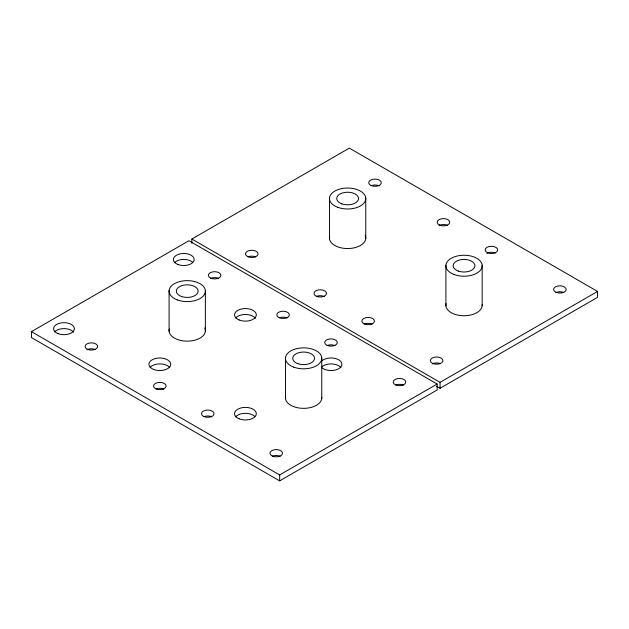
<?xml version="1.0" encoding="UTF-8"?>
<svg xmlns="http://www.w3.org/2000/svg" width="629" height="629" viewBox="0 0 629 629"><rect width="100%" height="100%" fill="white"/><g stroke="black" fill="none" stroke-linecap="round" stroke-linejoin="round"><path stroke-width="0.94" d="M191.853 243.281L191.853 239.044L349.339 148.114L597.55 291.424L597.55 297.352L440.064 388.274L436.66 386.316M329.494 238.603L329.494 197.97M365.756 238.603L365.756 197.97M440.064 388.274L440.064 382.346L597.55 291.424M445.898 305.804L445.898 265.179M482.16 305.804L482.16 265.179M31.45 331.648L188.936 240.726L437.147 384.028L437.147 389.956L279.661 480.886L31.45 337.576L31.45 331.648L279.661 474.95L437.147 384.028M191.853 239.044L440.064 382.346M321.757 357.783L321.757 398.416M285.495 357.783L285.495 398.416M279.661 474.95L279.661 480.886M205.361 290.574L205.361 331.208M169.091 290.574L169.091 331.208M365.166 235.34A18.155 10.481 0 0 1 348.576 248.526A18.155 10.481 0 0 1 329.69 236.418M482.16 304.711A18.155 10.481 0 0 1 463.078 315.727A18.155 10.481 0 0 1 446.095 303.618M432.186 363.963A6.298 3.632 0 0 1 440.599 363.711M556.461 292.328A6.298 3.632 0 0 1 563.851 292.548M364.741 323.951A6.298 3.632 0 0 1 372.124 324.179M486.964 253.275A6.298 3.632 0 0 1 495.377 253.023M316.804 296.283A6.298 3.632 0 0 1 324.194 296.503M439.034 225.599A6.298 3.632 0 0 1 447.447 225.347M248.337 256.75A6.298 3.632 0 0 1 255.728 256.97M371.59 185.594A6.298 3.632 0 0 1 378.973 185.814M322.009 360.724A10.897 6.29 0 0 1 338.394 359.631A10.897 6.29 0 0 1 337.875 369.152A10.897 6.29 0 0 1 321.639 367.462M204.763 327.945A18.155 10.481 0 0 1 188.173 341.13A18.155 10.481 0 0 1 169.295 329.022M321.757 397.316A18.155 10.481 0 0 1 302.675 408.331A18.155 10.481 0 0 1 285.7 396.223M54.699 331.884A10.41 6.007 0 0 1 64.3 328.605A10.41 6.007 0 0 1 73.53 332.222M174.524 262.702A10.41 6.007 0 0 1 183.471 259.423A10.41 6.007 0 0 1 192.765 262.372M150.127 367.336A10.897 6.29 0 0 1 160.175 363.908A10.897 6.29 0 0 1 169.838 367.698M235.718 317.92A10.897 6.29 0 0 1 245.766 314.492A10.897 6.29 0 0 1 255.421 318.282M235.718 416.752A10.897 6.29 0 0 1 245.082 413.324A10.897 6.29 0 0 1 254.8 416.406M322.009 366.66A10.897 6.29 0 0 1 332.041 363.932A10.897 6.29 0 0 1 341.012 367.698M272.813 456.096A6.298 3.632 0 0 1 280.204 456.316M396.066 384.932A6.298 3.632 0 0 1 403.448 385.16M204.339 416.563A6.298 3.632 0 0 1 211.729 416.783M327.591 345.4A6.298 3.632 0 0 1 334.982 345.628M156.409 388.887A6.298 3.632 0 0 1 163.799 389.107M279.661 317.731A6.298 3.632 0 0 1 287.052 317.952M86.912 349.834A6.298 3.632 0 0 1 95.325 349.575M211.187 278.199A6.298 3.632 0 0 1 218.578 278.419M247.802 256.687A6.298 3.632 0 0 0 257.976 254.438A6.298 3.632 0 0 0 249.509 250.476A6.298 3.632 0 0 0 247.802 256.687M371.055 185.531A6.298 3.632 0 0 0 381.229 183.275A6.298 3.632 0 0 0 372.761 179.312A6.298 3.632 0 0 0 371.055 185.531M439.522 225.064A6.298 3.632 0 0 0 449.704 222.808A6.298 3.632 0 0 0 441.228 218.845A6.298 3.632 0 0 0 439.522 225.064M316.277 296.22A6.298 3.632 0 0 0 326.451 293.971A6.298 3.632 0 0 0 317.983 290.008A6.298 3.632 0 0 0 316.277 296.22M364.207 323.896A6.298 3.632 0 0 0 374.381 321.639A6.298 3.632 0 0 0 365.913 317.676A6.298 3.632 0 0 0 364.207 323.896M487.459 252.74A6.298 3.632 0 0 0 497.633 250.484A6.298 3.632 0 0 0 489.165 246.521A6.298 3.632 0 0 0 487.459 252.74M555.926 292.273A6.298 3.632 0 0 0 566.108 290.016A6.298 3.632 0 0 0 557.632 286.053A6.298 3.632 0 0 0 555.926 292.273M432.681 363.428A6.298 3.632 0 0 0 442.855 361.172A6.298 3.632 0 0 0 434.387 357.209A6.298 3.632 0 0 0 432.681 363.428M454.138 274.519A18.155 10.481 0 0 0 482.16 266.271A18.155 10.481 0 0 0 455.789 256.388A18.155 10.481 0 0 0 454.138 274.519M458.289 271.068A10.897 6.29 0 0 0 474.919 265.925A10.897 6.29 0 0 0 458.879 260.186A10.897 6.29 0 0 0 458.289 271.068M337.734 207.311A18.155 10.481 0 0 0 365.756 199.071A18.155 10.481 0 0 0 339.385 189.18A18.155 10.481 0 0 0 337.734 207.311M341.885 203.867A10.897 6.29 0 0 0 358.514 198.717A10.897 6.29 0 0 0 342.475 192.977A10.897 6.29 0 0 0 341.885 203.867M57.947 333.582A10.41 6.007 0 0 0 74.34 329.25A10.41 6.007 0 0 0 59.645 323.22A10.41 6.007 0 0 0 57.947 333.582M177.771 264.4A10.41 6.007 0 0 0 194.164 260.068A10.41 6.007 0 0 0 179.469 254.037A10.41 6.007 0 0 0 177.771 264.4M239.114 418.804A10.897 6.29 0 0 0 256.27 414.267A10.897 6.29 0 0 0 240.891 407.962A10.897 6.29 0 0 0 239.114 418.804M239.114 319.972A10.897 6.29 0 0 0 256.27 315.436A10.897 6.29 0 0 0 240.891 309.13A10.897 6.29 0 0 0 239.114 319.972M153.523 369.388A10.897 6.29 0 0 0 170.679 364.851A10.897 6.29 0 0 0 155.3 358.546A10.897 6.29 0 0 0 153.523 369.388M87.4 349.299A6.298 3.632 0 0 0 97.581 347.043A6.298 3.632 0 0 0 89.106 343.08A6.298 3.632 0 0 0 87.4 349.299M210.652 278.136A6.298 3.632 0 0 0 220.834 275.879A6.298 3.632 0 0 0 212.358 271.925A6.298 3.632 0 0 0 210.652 278.136M279.127 317.669A6.298 3.632 0 0 0 289.301 315.412A6.298 3.632 0 0 0 280.833 311.457A6.298 3.632 0 0 0 279.127 317.669M155.874 388.832A6.298 3.632 0 0 0 166.056 386.576A6.298 3.632 0 0 0 157.58 382.613A6.298 3.632 0 0 0 155.874 388.832M203.804 416.5A6.298 3.632 0 0 0 213.986 414.244A6.298 3.632 0 0 0 205.51 410.281A6.298 3.632 0 0 0 203.804 416.5M327.056 345.345A6.298 3.632 0 0 0 337.238 343.088A6.298 3.632 0 0 0 328.763 339.125A6.298 3.632 0 0 0 327.056 345.345M395.531 384.877A6.298 3.632 0 0 0 405.705 382.621A6.298 3.632 0 0 0 397.237 378.658A6.298 3.632 0 0 0 395.531 384.877M272.278 456.033A6.298 3.632 0 0 0 282.46 453.776A6.298 3.632 0 0 0 273.985 449.814A6.298 3.632 0 0 0 272.278 456.033M293.743 367.124A18.155 10.481 0 0 0 321.757 358.884A18.155 10.481 0 0 0 295.386 348.993A18.155 10.481 0 0 0 293.743 367.124M297.887 363.68A10.897 6.29 0 0 0 314.516 358.53A10.897 6.29 0 0 0 298.484 352.79A10.897 6.29 0 0 0 297.887 363.68M177.339 299.915A18.155 10.481 0 0 0 205.361 291.675A18.155 10.481 0 0 0 178.982 281.784A18.155 10.481 0 0 0 177.339 299.915M181.482 296.471A10.897 6.29 0 0 0 198.111 291.321A10.897 6.29 0 0 0 182.08 285.582A10.897 6.29 0 0 0 181.482 296.471"/></g></svg>
